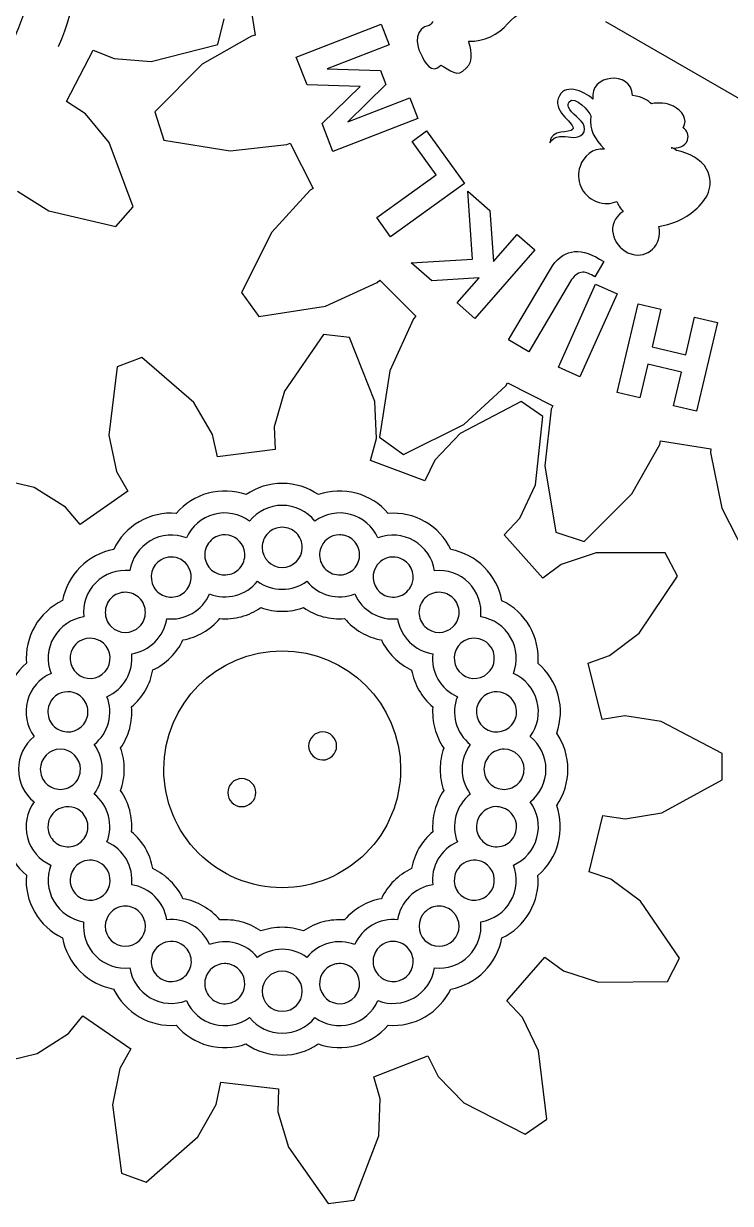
# Model space of a CAD drawing. Extents: x 39 to 360, y -214 to 103.
# Drawn here: x 212.3 to 288, y -191.8 to -65.5 of the extents above; entities that cross this region are included whole.
import ezdxf

# ---------------------------------------------------------------- set-up
doc = ezdxf.new("R2010")
doc.units = 0
doc.layers.add('Cogs_-_Cut', color=7, linetype='CONTINUOUS')
doc.layers.add('Cogs_-_Etch', color=7, linetype='CONTINUOUS')

msp = doc.modelspace()

# ---------------------------------------------------------------- linework, layer by layer
at = {"layer": 'Cogs_-_Cut', "color": 7}
for p, q in [((236.293313, -61.40087), (237.144388, -66.774669)), ((233.139824, -67.758036), (233.807344, -65.017393)), ((291.994731, -75.332838), (274.674432, -65.333242)), ((236.76019, -66.854594), (231.458603, -69.866436)), ((237.144388, -66.774669), (236.76019, -66.854594)), ((226.00434, -69.588072), (233.139824, -67.758036)), ((216.929132, -73.861091), (219.801516, -68.351143)), ((219.801516, -68.351143), (222.053229, -69.276084)), ((222.053229, -69.276084), (226.00434, -69.588072)), ((231.458603, -69.866436), (226.390731, -74.978406)), ((218.976346, -75.177393), (216.929132, -73.861091)), ((221.494299, -78.238293), (218.976346, -75.177393)), ((226.390731, -74.978406), (227.372443, -78.000168)), ((224.077843, -85.136752), (221.494299, -78.238293)), ((227.372443, -78.000168), (234.477058, -79.157719)), ((234.477058, -79.157719), (240.536566, -78.478072)), ((240.536566, -78.478072), (240.894856, -78.317115)), ((240.894856, -78.317115), (243.3643, -83.163951)), ((243.3643, -83.163951), (243.02365, -83.359083)), ((211.690935, -83.445623), (215.044528, -85.557879)), ((243.02365, -83.359083), (238.912135, -87.861961)), ((215.044528, -85.557879), (222.213633, -87.253419)), ((222.213633, -87.253419), (224.077843, -85.136752)), ((238.912135, -87.861961), (235.672644, -94.289682)), ((244.654697, -95.765284), (250.207639, -93.246781)), ((250.207639, -93.246781), (250.49813, -92.98275)), ((250.49813, -92.98275), (254.345062, -96.829129)), ((235.672644, -94.289682), (237.540159, -96.859998)), ((237.540159, -96.859998), (244.654697, -95.765284)), ((254.081029, -97.12017), (251.562526, -102.673116)), ((254.345062, -96.829129), (254.081029, -97.12017)), ((244.455157, -98.793661), (240.262063, -104.850415)), ((247.256348, -99.118868), (244.455072, -98.793649)), ((244.455072, -98.793649), (244.455157, -98.793661)), ((249.952341, -105.974331), (247.256348, -99.118868)), ((222.378984, -102.275137), (221.481055, -109.586457)), ((225.011036, -101.260901), (222.378984, -102.275137)), ((230.583825, -106.078522), (225.011036, -101.260901)), ((251.562526, -102.673116), (250.467814, -109.78765)), ((259.465851, -108.415675), (263.96873, -104.30416)), ((263.96873, -104.30416), (264.163858, -103.962959)), ((264.163858, -103.962959), (269.010694, -106.432953)), ((240.262063, -104.850415), (239.182783, -108.664273)), ((250.129283, -109.933711), (249.952341, -105.974331)), ((265.619535, -105.970473), (259.092593, -109.384702)), ((267.949519, -107.560177), (265.619535, -105.970473)), ((232.580877, -109.50157), (230.583825, -106.078522)), ((268.84974, -106.791243), (268.17009, -112.850755)), ((269.010694, -106.432953), (268.84974, -106.791243)), ((253.03813, -111.655168), (259.465851, -108.415675)), ((267.150257, -114.883073), (267.949519, -107.560177)), ((221.481055, -109.586457), (222.298508, -113.464808)), ((233.105082, -111.878962), (232.580877, -109.50157)), ((239.182783, -108.664273), (239.269324, -111.096786)), ((250.467814, -109.78765), (253.03813, -111.655168)), ((259.092593, -109.384702), (256.36463, -112.260391)), ((239.269324, -111.096786), (233.105082, -111.878962)), ((249.488768, -112.281888), (250.129283, -109.933711)), ((277.461376, -115.869209), (280.473215, -110.567619)), ((280.473215, -110.567619), (280.553143, -110.183421)), ((280.553143, -110.183421), (285.926389, -111.034499)), ((285.926389, -111.034499), (285.883943, -111.424759)), ((255.310155, -114.454228), (249.488768, -112.281888)), ((256.36463, -112.260391), (255.310155, -114.454228)), ((285.883943, -111.424759), (287.110396, -117.397727)), ((213.482369, -115.171369), (206.308853, -113.495124)), ((222.298508, -113.464808), (223.505118, -115.578717)), ((268.17009, -112.850755), (269.327644, -119.954816)), ((265.467397, -118.471484), (267.150257, -114.883073)), ((216.841476, -117.274808), (213.482369, -115.171369)), ((223.505118, -115.578717), (218.410234, -119.135711)), ((272.348853, -120.937082), (277.461376, -115.869209)), ((218.410234, -119.135711), (216.841476, -117.274808)), ((287.110396, -117.397727), (290.406102, -123.796786)), ((263.808791, -120.253012), (265.467397, -118.471484)), ((269.327644, -119.954816), (272.348853, -120.937082)), ((267.95393, -124.882119), (263.808791, -120.253012)), ((273.658457, -122.150846), (269.907436, -123.429115)), ((281.024897, -122.16078), (273.658457, -122.150846)), ((282.348912, -124.651171), (281.024897, -122.16078)), ((269.907436, -123.429115), (267.95393, -124.882119)), ((278.238506, -130.764147), (282.348912, -124.651171)), ((275.080592, -133.159178), (278.238506, -130.764147)), ((240.033308, -132.653712), (240.033308, -132.653712)), ((272.783678, -133.966158), (275.080592, -133.159178)), ((274.30338, -139.99094), (272.783678, -133.966158)), ((276.707781, -139.612254), (274.30338, -139.99094)), ((280.623614, -140.223553), (276.707781, -139.612254)), ((244.363105, -141.333149), (244.363105, -141.333149)), ((287.141722, -143.65597), (280.623614, -140.223553)), ((287.157245, -146.476539), (287.141722, -143.65597)), ((235.70296, -146.33267), (235.70296, -146.33267)), ((280.676615, -149.978409), (287.157245, -146.476539)), ((276.767397, -150.631601), (280.676615, -149.978409)), ((272.904481, -156.320142), (274.358585, -150.278823)), ((274.358585, -150.278823), (276.767397, -150.631601)), ((275.20911, -157.102316), (272.904481, -156.320142)), ((278.39293, -159.463169), (275.20911, -157.102316)), ((282.568932, -165.5315), (278.39293, -159.463169)), ((264.076767, -170.128085), (268.171744, -165.455433)), ((268.171744, -165.455433), (270.140687, -166.886937)), ((281.271926, -168.036223), (282.568932, -165.5315)), ((270.140687, -166.886937), (273.905486, -168.125518)), ((273.905486, -168.125518), (281.271926, -168.036223)), ((265.754666, -171.891976), (264.076767, -170.128085)), ((217.144092, -173.610653), (218.693007, -171.732662)), ((218.693007, -171.732662), (223.825373, -175.235096)), ((267.475561, -175.4622), (265.754666, -171.891976)), ((213.807588, -175.749926), (217.144092, -173.610653)), ((223.825373, -175.235096), (222.641363, -177.361669)), ((268.353647, -182.775707), (267.475561, -175.4622)), ((206.652814, -177.503344), (213.807588, -175.749926)), ((249.843284, -178.252447), (255.640967, -176.017811)), ((255.640967, -176.017811), (256.718593, -178.200631)), ((222.641363, -177.361669), (221.865802, -181.248857)), ((232.965625, -181.214115), (233.464475, -178.831764)), ((233.464475, -178.831764), (239.636433, -179.547254)), ((250.509154, -180.594016), (249.843284, -178.252447)), ((256.718593, -178.200631), (259.476875, -181.047096)), ((239.636433, -179.547254), (239.576901, -181.980856)), ((221.865802, -181.248857), (222.842557, -188.550256)), ((231.006055, -184.65923), (232.965625, -181.214115)), ((250.374105, -184.555034), (250.509154, -180.594016)), ((259.476875, -181.047096), (266.040746, -184.39078)), ((239.576901, -181.980856), (240.69642, -185.782587)), ((266.040746, -184.39078), (268.353647, -182.775707)), ((225.485082, -189.536369), (231.006055, -184.65923)), ((247.752526, -191.439167), (250.374105, -184.555034)), ((240.69642, -185.782587), (244.954558, -191.794146)), ((222.842557, -188.550256), (225.485082, -189.536369)), ((244.954558, -191.794146), (247.752526, -191.439167))]:
    msp.add_line(p, q, dxfattribs=at)
for points in [[(227.353701, -145.332768), (227.353942, -138.330204), (233.030743, -132.653649), (240.033308, -132.653712)], [(240.033308, -132.653712), (247.035871, -132.65365), (252.712671, -138.330205), (252.712911, -145.332768)], [(244.363105, -141.333149), (243.534789, -141.333227), (242.863325, -142.004689), (242.863246, -142.833005)], [(245.423976, -141.772294), (245.142588, -141.491009), (244.760975, -141.333041), (244.363105, -141.333149)], [(245.863511, -142.833005), (245.863473, -142.435135), (245.705365, -142.053579), (245.423976, -141.772294)], [(242.863246, -142.833005), (242.863324, -143.661322), (243.534788, -144.332786), (244.363105, -144.332864)], [(244.363105, -144.332864), (244.760975, -144.332971), (245.142589, -144.175003), (245.423977, -143.893717)], [(245.423977, -143.893717), (245.705366, -143.612432), (245.863473, -143.230875), (245.863511, -142.833005)], [(231.067439, -154.298636), (228.689545, -151.920742), (227.353671, -148.695618), (227.353701, -145.332768)], [(235.70296, -146.33267), (235.30509, -146.332709), (234.923534, -146.490817), (234.642249, -146.772206)], [(236.76403, -146.77201), (236.482625, -146.490605), (236.100927, -146.332562), (235.70296, -146.33267)], [(252.712911, -145.332768), (252.712941, -148.695618), (251.377068, -151.920742), (248.999174, -154.298635)], [(234.642249, -146.772206), (234.360964, -147.053595), (234.202996, -147.435209), (234.203105, -147.833079)], [(237.203369, -147.833079), (237.203478, -147.435113), (237.045435, -147.053415), (236.76403, -146.77201)], [(234.203105, -147.833079), (234.203184, -148.661394), (234.874646, -149.332856), (235.70296, -149.332935)], [(235.70296, -149.332935), (236.100831, -149.333044), (236.482445, -149.175076), (236.763834, -148.893791)], [(236.763834, -148.893791), (237.045223, -148.612506), (237.203331, -148.23095), (237.203369, -147.833079)], [(240.033308, -158.012372), (236.670458, -158.012403), (233.445333, -156.676529), (231.067439, -154.298636)], [(248.999174, -154.298635), (246.621281, -156.676528), (243.396157, -158.012402), (240.033308, -158.012372)]]:
    msp.add_open_spline(points, degree=3, dxfattribs=at)
at = {"layer": 'Cogs_-_Etch', "color": 7}
for p, q in [((241.543462, -69.103652), (250.621721, -65.574446)), ((250.621721, -65.574446), (251.482154, -67.787765)), ((255.768258, -65.739379), (255.768148, -65.739407)), ((251.482154, -67.787765), (244.842199, -70.369074)), ((242.699373, -72.077043), (241.543462, -69.103652)), ((244.842199, -70.369074), (250.5502, -70.557897)), ((250.5502, -70.557897), (251.126975, -72.041548)), ((248.366167, -72.267885), (242.699373, -72.077043)), ((244.311514, -76.223974), (248.366167, -72.267885)), ((251.126975, -72.041548), (247.045288, -76.036144)), ((277.553653, -73.234253), (277.553653, -73.234253)), ((247.045288, -76.036144), (253.685249, -73.454841)), ((253.685249, -73.454841), (254.54805, -75.674236)), ((269.585711, -73.538839), (269.585711, -73.538839)), ((270.683667, -74.47298), (270.683667, -74.47298)), ((270.757532, -73.905687), (270.757532, -73.905687)), ((273.308602, -73.620006), (273.308602, -73.620006)), ((279.56814, -74.097503), (279.56814, -74.097503)), ((281.916216, -74.361834), (281.916216, -74.361834)), ((254.54805, -75.674236), (245.469788, -79.203442)), ((273.07638, -75.402646), (273.07638, -75.402646)), ((245.469788, -79.203442), (244.311514, -76.223974)), ((253.949821, -78.128963), (255.489933, -77.018938)), ((255.489933, -77.018938), (259.537132, -82.634251)), ((271.15224, -76.825213), (271.15224, -76.825213)), ((272.365858, -76.510109), (272.365858, -76.510109)), ((282.974939, -76.667677), (282.974939, -76.667677)), ((256.528437, -81.706677), (253.949821, -78.128963)), ((268.680768, -78.269747), (268.680768, -78.269747)), ((270.948801, -77.692972), (270.948801, -77.692972)), ((283.429196, -77.990209), (283.429196, -77.990209)), ((245.469788, -79.203442), (245.469788, -79.203442)), ((274.530801, -78.979682), (274.530801, -78.979682)), ((281.698857, -78.806345), (281.698857, -78.806345)), ((282.244587, -79.105022), (282.244587, -79.105022)), ((271.924678, -80.804178), (271.924678, -80.804178)), ((250.166883, -86.291727), (256.528437, -81.706677)), ((285.475787, -81.093399), (285.475787, -81.093399)), ((259.537132, -82.634251), (251.635474, -88.329326)), ((260.420699, -90.737354), (259.900081, -83.471873)), ((259.900081, -83.471873), (262.267663, -85.541281)), ((273.663502, -84.561757), (273.663502, -84.561757)), ((275.871095, -84.569399), (275.871095, -84.569399)), ((262.267663, -85.541281), (262.660886, -90.979802)), ((276.531829, -85.635772), (276.531829, -85.635772)), ((284.255069, -85.468838), (284.255069, -85.468838)), ((251.635474, -88.329326), (250.166883, -86.291727)), ((251.635474, -88.329326), (251.635474, -88.329326)), ((262.660886, -90.979802), (265.185387, -88.091546)), ((265.185387, -88.091546), (267.076513, -89.744493)), ((280.354348, -87.230246), (280.354348, -87.230246)), ((253.853561, -91.123199), (260.420699, -90.737354)), ((267.076513, -89.744493), (260.666504, -97.078108)), ((274.02442, -90.727208), (274.46198, -90.986971)), ((277.049566, -90.044769), (277.049566, -90.044769)), ((256.049224, -93.042339), (253.853561, -91.123199)), ((264.264823, -99.371121), (268.754115, -91.809132)), ((274.46198, -90.986971), (273.492852, -92.619423)), ((261.115271, -92.748119), (256.049224, -93.042339)), ((258.775383, -95.425161), (261.115271, -92.748119)), ((270.913877, -93.09131), (266.424588, -100.653299)), ((269.61903, -102.306405), (273.59428, -93.414415)), ((273.492852, -92.619423), (273.156268, -92.419601)), ((273.59428, -93.414415), (275.887248, -94.439514)), ((275.887248, -94.439514), (271.912007, -103.331503)), ((260.666504, -97.078108), (258.775383, -95.425161)), ((275.892805, -104.989669), (278.141069, -95.512565)), ((278.141069, -95.512565), (280.584955, -96.092323)), ((260.666504, -97.078108), (260.666504, -97.078108)), ((280.584955, -96.092323), (279.631741, -100.110414)), ((283.237206, -100.965742), (284.19044, -96.947654)), ((284.19044, -96.947654), (286.634315, -97.527411)), ((286.634315, -97.527411), (284.386048, -107.004516)), ((266.424588, -100.653299), (264.264823, -99.371121)), ((266.424588, -100.653299), (266.424588, -100.653299)), ((279.631741, -100.110414), (283.237206, -100.965742)), ((279.193509, -101.957589), (278.336691, -105.569427)), ((282.799028, -102.812923), (279.193509, -101.957589)), ((271.912007, -103.331503), (269.61903, -102.306405)), ((271.912007, -103.331503), (271.912007, -103.331503)), ((281.942167, -106.424755), (282.799028, -102.812923)), ((278.336691, -105.569427), (275.892805, -104.989669)), ((284.386048, -107.004516), (281.942167, -106.424755)), ((284.386048, -107.004516), (284.386048, -107.004516)), ((240.033308, -114.735358), (240.033308, -114.735358)), ((240.033308, -117.089094), (240.033308, -117.089094)), ((240.033308, -119.432117), (240.033308, -119.432117)), ((233.967748, -120.243187), (233.967748, -120.243187)), ((246.161357, -120.241494), (246.161357, -120.241494)), ((228.10632, -122.614777), (228.10632, -122.614777)), ((251.808539, -122.61647), (251.808539, -122.61647)), ((237.3826, -125.19952), (237.3826, -125.19952)), ((223.269107, -126.389592), (223.269107, -126.389592)), ((256.86059, -126.389592), (256.86059, -126.389592)), ((237.755746, -128.026382), (237.755746, -128.026382)), ((219.361487, -131.310625), (219.361487, -131.310625)), ((260.552774, -131.308932), (260.552774, -131.308932)), ((217.070833, -137.036959), (217.070833, -137.036959)), ((263.058862, -137.038652), (263.058862, -137.038652)), ((216.280503, -143.185094), (216.280503, -143.185094)), ((263.786109, -143.185094), (263.786109, -143.185094)), ((217.172009, -149.334473), (217.172009, -149.334473)), ((262.957096, -149.332611), (262.957096, -149.33278)), ((219.412075, -155.061999), (219.412075, -155.061999)), ((260.502188, -155.063692), (260.502188, -155.063692)), ((223.269107, -159.980649), (223.269107, -159.980649)), ((256.86059, -159.980649), (256.86059, -159.980649)), ((228.055732, -163.757847), (228.055732, -163.757847)), ((251.859124, -163.756153), (251.859124, -163.756153)), ((233.866577, -166.128245), (233.866577, -166.128245)), ((246.26312, -166.129938), (246.26312, -166.129938)), ((240.033308, -166.937529), (240.033308, -166.937529))]:
    msp.add_line(p, q, dxfattribs=at)
for points in [[(214.187318, -40.497082), (219.158476, -48.769518), (219.827012, -59.154886), (216.055792, -68.026946)], [(210.169537, -42.779526), (217.543789, -54.928177), (213.272618, -71.125325), (201.195799, -78.435214)], [(264.193903, -65.531091), (265.078639, -64.49133), (266.260408, -63.92208), (267.563693, -63.636812)], [(256.180703, -65.292918), (256.072883, -65.465545), (255.930812, -65.617293), (255.768258, -65.739379)], [(260.020082, -67.404338), (261.618177, -67.487526), (263.16261, -66.72977), (264.193903, -65.531091)], [(255.768148, -65.739407), (254.272946, -65.942836), (254.273366, -67.7198), (254.865635, -68.766856)], [(259.714015, -70.283425), (260.729357, -69.616805), (260.090514, -67.880314), (260.020082, -67.404338)], [(254.865635, -68.766856), (255.286369, -69.698714), (256.038782, -71.046345), (257.024488, -69.962417)], [(257.024488, -69.962417), (257.902007, -70.412821), (258.869615, -71.46494), (259.714015, -70.283425)], [(277.553653, -73.234253), (277.47406, -70.44387), (272.837826, -70.960839), (273.308602, -73.620006)], [(273.308602, -73.620006), (272.251396, -72.662906), (270.143747, -71.842636), (269.585711, -73.538839)], [(270.757532, -73.905687), (271.344732, -73.154301), (273.014166, -74.967141), (273.07638, -75.402646)], [(279.56814, -74.097503), (279.305726, -73.831093), (278.609854, -73.32622), (277.553653, -73.234253)], [(269.585711, -73.538839), (269.0849, -75.061951), (271.487361, -76.261845), (271.15224, -76.825213)], [(270.683667, -74.47298), (270.634351, -74.329473), (270.650142, -74.04348), (270.757532, -73.905687)], [(272.365858, -76.510109), (272.149935, -75.744604), (270.924514, -75.173049), (270.683667, -74.47298)], [(281.916216, -74.361834), (281.206024, -74.000608), (280.342344, -73.958375), (279.56814, -74.097503)], [(282.974939, -76.667677), (283.507178, -75.794365), (282.861276, -74.842813), (281.916216, -74.361834)], [(273.07638, -75.402646), (272.918293, -77.049891), (273.472355, -77.757465), (274.530801, -78.979682)], [(271.15224, -76.825213), (270.858766, -77.317674), (268.816248, -76.730781), (268.680768, -78.269747)], [(270.948801, -77.692972), (271.66316, -77.772323), (272.63515, -77.465769), (272.365858, -76.510109)], [(283.429196, -77.990209), (283.597166, -77.476299), (283.411213, -76.997365), (282.974939, -76.667677)], [(268.680768, -78.269747), (269.261863, -77.374071), (270.172562, -77.607084), (270.948801, -77.692972)], [(281.698857, -78.806345), (282.335721, -78.942193), (283.19909, -78.693962), (283.429196, -77.990209)], [(274.530801, -78.979682), (273.320033, -78.781824), (272.296147, -79.724949), (271.924678, -80.804178)], [(282.244587, -79.105022), (282.140323, -78.928959), (281.754531, -78.82518), (281.698857, -78.806345)], [(285.475787, -81.093399), (284.946726, -80.08541), (283.6198, -79.372086), (282.244587, -79.105022)], [(271.924678, -80.804178), (271.437564, -82.221605), (272.031889, -83.891842), (273.663502, -84.561757)], [(284.255069, -85.468838), (285.434329, -84.407594), (286.444802, -82.937947), (285.475787, -81.093399)], [(273.663502, -84.561757), (274.541122, -84.915996), (275.170026, -84.805688), (275.871095, -84.569399)], [(275.871095, -84.569399), (275.997407, -84.957712), (276.247973, -85.302561), (276.531829, -85.635772)], [(276.531829, -85.635772), (274.579382, -86.922422), (275.44079, -89.265081), (277.049566, -90.044769)], [(280.354348, -87.230246), (281.613578, -87.056359), (283.125242, -86.48615), (284.255069, -85.468838)], [(277.504853, -90.216543), (279.059188, -90.642997), (280.829002, -89.318811), (280.354348, -87.230246)], [(268.754115, -91.809132), (269.373557, -90.765711), (270.120703, -90.154688), (270.995552, -89.976062)], [(270.995552, -89.976062), (271.866659, -89.795216), (272.876282, -90.045598), (274.02442, -90.727208)], [(277.049566, -90.044769), (277.1956, -90.115544), (277.347984, -90.173473), (277.504853, -90.216543)], [(273.156268, -92.419601), (272.707484, -92.153172), (272.294648, -92.077527), (271.917761, -92.192666)], [(271.917761, -92.192666), (271.537134, -92.305582), (271.202506, -92.605129), (270.913877, -93.09131)], [(240.033308, -114.735358), (238.653866, -114.737862), (237.307369, -115.1571), (236.17032, -115.938116)], [(243.909983, -115.939903), (242.769291, -115.155615), (241.417606, -114.735625), (240.033308, -114.735358)], [(232.113921, -115.778023), (230.782303, -116.137529), (229.59036, -116.890948), (228.694307, -117.939537)], [(236.17032, -115.938116), (234.865485, -115.475789), (233.451134, -115.419969), (232.113921, -115.778023)], [(247.952692, -115.778023), (246.619597, -115.423379), (245.210453, -115.479804), (243.909983, -115.939903)], [(251.385996, -117.944891), (250.487034, -116.892009), (249.289928, -116.136478), (247.952692, -115.778023)], [(240.033308, -117.089094), (238.674216, -117.090536), (237.388889, -117.70738), (236.537517, -118.766764)], [(243.532666, -118.76736), (242.680627, -117.706778), (241.39375, -117.089602), (240.033308, -117.089094)], [(228.694307, -117.939537), (227.314166, -117.830554), (225.933418, -118.142643), (224.734315, -118.834611)], [(232.723332, -118.052017), (231.411008, -118.405173), (230.329193, -119.333599), (229.781013, -120.577147)], [(236.537517, -118.766764), (235.439984, -117.963156), (234.037361, -117.700316), (232.723332, -118.052017)], [(247.343281, -118.052017), (246.030268, -117.701629), (244.629213, -117.96464), (243.532666, -118.76736)], [(250.289173, -120.578338), (249.740525, -119.333515), (248.657194, -118.404478), (247.343281, -118.052017)], [(255.332298, -118.834611), (254.136548, -118.147216), (252.761026, -117.837095), (251.385996, -117.944891)], [(224.734315, -118.834611), (223.541106, -119.526622), (222.584811, -120.562989), (221.99077, -121.807875)], [(240.033308, -119.432117), (239.46358, -119.432159), (238.917207, -119.658541), (238.514404, -120.061456)], [(241.552213, -120.061455), (241.14941, -119.65854), (240.603036, -119.432158), (240.033308, -119.432117)], [(258.087154, -121.816207), (257.49149, -120.566638), (256.530952, -119.527043), (255.332298, -118.834611)], [(225.911483, -120.873522), (224.735366, -121.554346), (223.930793, -122.731119), (223.723192, -124.074128)], [(229.781013, -120.577147), (228.512857, -120.084755), (227.08986, -120.193745), (225.911483, -120.873522)], [(233.329771, -120.314604), (232.779441, -120.46206), (232.31024, -120.822117), (232.025407, -121.31555)], [(233.967748, -120.243187), (233.752712, -120.234901), (233.537652, -120.258975), (233.329771, -120.314604)], [(235.960243, -121.833374), (235.716415, -120.923885), (234.908665, -120.279229), (233.967748, -120.243187)], [(238.514404, -120.061456), (238.111601, -120.46437), (237.88537, -121.010806), (237.885486, -121.580534)], [(242.181132, -121.580534), (242.181248, -121.010806), (241.955017, -120.464369), (241.552213, -120.061455)], [(246.161357, -120.241494), (245.196561, -120.250393), (244.356082, -120.901503), (244.106375, -121.833467)], [(246.736845, -120.314697), (246.549208, -120.264384), (246.355614, -120.239759), (246.161357, -120.241494)], [(248.041206, -121.315644), (247.756374, -120.822211), (247.287174, -120.462154), (246.736845, -120.314697)], [(254.155132, -120.873522), (252.977518, -120.195262), (251.556112, -120.086731), (250.289173, -120.578338)], [(256.346398, -124.07651), (256.138801, -122.732066), (255.332977, -121.554189), (254.155132, -120.873522)], [(221.99077, -121.807875), (220.629446, -122.059825), (219.376522, -122.718658), (218.397379, -123.697412)], [(232.025407, -121.31555), (231.740575, -121.808983), (231.663448, -122.395364), (231.810997, -122.945668)], [(235.745835, -123.463493), (236.030667, -122.97006), (236.107793, -122.383679), (235.960243, -121.833374)], [(237.885486, -121.580534), (237.885571, -122.766709), (238.847133, -123.728272), (240.033308, -123.728358)], [(240.033308, -123.728358), (241.219483, -123.728274), (242.181047, -122.76671), (242.181132, -121.580534)], [(244.106375, -121.833467), (243.958825, -122.383771), (244.03595, -122.970152), (244.320782, -123.463586)], [(248.255615, -122.945762), (248.403165, -122.395457), (248.326038, -121.809077), (248.041206, -121.315644)], [(261.669236, -123.697412), (260.692055, -122.723709), (259.443467, -122.067987), (258.087154, -121.816207)], [(218.397379, -123.697412), (217.423675, -124.674593), (216.767953, -125.923182), (216.516173, -127.279495)], [(227.082697, -122.902226), (226.055475, -123.495384), (225.703513, -124.80891), (226.29653, -125.836214)], [(228.10632, -122.614777), (227.746415, -122.623299), (227.394425, -122.722143), (227.082697, -122.902226)], [(230.017278, -123.688393), (229.624555, -123.007989), (228.89171, -122.596261), (228.10632, -122.614777)], [(229.231114, -126.622381), (230.258335, -126.029222), (230.610295, -124.715696), (230.017278, -123.688393)], [(231.810997, -122.945668), (232.11807, -124.091386), (233.295703, -124.771323), (234.441472, -124.464442)], [(234.441472, -124.464442), (234.991802, -124.316985), (235.461003, -123.956927), (235.745835, -123.463493)], [(244.320782, -123.463586), (244.605614, -123.957019), (245.074814, -124.317077), (245.625143, -124.464535)], [(245.625143, -124.464535), (246.770911, -124.771415), (247.948542, -124.091478), (248.255615, -122.945762)], [(250.049335, -123.6883), (249.456318, -124.715603), (249.808279, -126.029129), (250.835501, -126.622287)], [(251.808539, -122.61647), (251.077891, -122.650907), (250.414988, -123.054794), (250.049335, -123.6883)], [(252.983323, -122.902133), (252.627156, -122.696396), (252.219407, -122.597247), (251.808539, -122.61647)], [(253.770085, -125.836121), (254.363002, -124.808661), (254.010761, -123.495087), (252.983323, -122.902133)], [(263.558178, -127.290209), (263.306281, -125.929167), (262.647667, -124.676473), (261.669236, -123.697412)], [(223.723192, -124.074128), (222.370707, -123.926673), (221.024289, -124.400283), (220.061957, -125.361987)], [(260.004659, -125.361987), (259.042577, -124.40201), (257.697511, -123.929368), (256.346398, -124.07651)], [(220.061957, -125.361987), (219.10215, -126.323933), (218.62952, -127.66874), (218.776477, -129.019655)], [(226.29653, -125.836214), (226.581379, -126.329669), (227.050612, -126.689733), (227.600974, -126.837173)], [(235.047909, -126.727215), (235.9686, -126.47878), (236.786308, -125.943717), (237.3826, -125.19952)], [(237.3826, -125.19952), (238.151174, -125.764235), (239.079575, -126.069603), (240.033308, -126.071384)], [(240.033308, -126.071384), (240.986836, -126.069476), (241.915008, -125.764115), (242.683417, -125.19952)], [(242.683417, -125.19952), (243.279865, -125.943822), (244.097798, -126.478896), (245.018707, -126.727215)], [(252.465641, -126.83708), (253.016003, -126.68964), (253.485236, -126.329576), (253.770085, -125.836121)], [(261.291925, -129.02263), (261.439348, -127.670437), (260.965976, -126.324291), (260.004659, -125.361987)], [(216.516173, -127.279495), (215.266825, -127.875257), (214.227448, -128.835784), (213.535173, -130.034348)], [(221.718796, -127.01805), (221.315839, -127.420892), (221.08945, -127.967332), (221.08945, -128.537117)], [(223.269107, -126.389592), (222.688644, -126.380972), (222.129408, -126.607673), (221.718796, -127.01805)], [(224.756337, -127.01805), (224.361185, -126.623129), (223.827714, -126.397701), (223.269107, -126.389592)], [(225.385682, -128.537117), (225.385682, -127.967332), (225.159294, -127.420892), (224.756337, -127.01805)], [(227.600974, -126.837173), (228.151335, -126.984613), (228.737728, -126.907348), (229.231114, -126.622381)], [(230.40233, -128.651863), (231.227248, -128.173335), (231.878415, -127.444628), (232.261512, -126.571293)], [(232.261512, -126.571293), (233.150182, -126.917861), (234.12612, -126.972473), (235.047909, -126.727215)], [(245.018707, -126.727215), (245.940308, -126.972342), (246.916015, -126.917732), (247.804505, -126.571293)], [(247.804505, -126.571293), (248.187758, -127.444716), (248.839144, -128.173434), (249.664285, -128.651863)], [(250.835501, -126.622287), (251.328887, -126.907255), (251.91528, -126.98452), (252.465641, -126.83708)], [(255.310279, -127.01805), (254.907322, -127.420892), (254.680933, -127.967332), (254.680933, -128.537117)], [(256.86059, -126.389592), (256.280127, -126.380972), (255.720891, -126.607672), (255.310279, -127.01805)], [(258.34782, -127.01805), (257.952668, -126.623129), (257.419197, -126.397701), (256.86059, -126.389592)], [(258.977165, -128.537117), (258.977165, -127.967332), (258.750777, -127.420892), (258.34782, -127.01805)], [(266.531443, -130.034348), (265.839525, -128.840919), (264.803148, -127.884408), (263.558178, -127.290209)], [(221.08945, -128.537117), (221.08945, -129.106903), (221.315839, -129.653342), (221.718796, -130.056184)], [(224.756337, -130.056184), (225.159294, -129.653342), (225.385682, -129.106903), (225.385682, -128.537117)], [(227.670685, -129.221997), (228.618673, -129.326846), (229.575426, -129.127158), (230.40233, -128.651863)], [(235.657319, -129.001206), (236.407046, -128.7977), (237.116658, -128.46805), (237.755746, -128.026382)], [(237.755746, -128.026382), (238.486829, -128.287488), (239.257002, -128.422323), (240.033308, -128.425117)], [(240.033308, -128.425117), (240.810212, -128.422525), (241.581006, -128.287687), (242.312653, -128.026382)], [(242.312653, -128.026382), (242.951197, -128.467868), (243.660192, -128.797511), (244.409296, -129.001206)], [(249.664285, -128.651863), (250.491087, -129.126828), (251.447607, -129.326303), (252.395335, -129.221404)], [(254.680933, -128.537117), (254.680933, -129.106903), (254.907322, -129.653342), (255.310279, -130.056184)], [(258.34782, -130.056184), (258.750777, -129.653342), (258.977165, -129.106903), (258.977165, -128.537117)], [(213.535173, -130.034348), (212.847659, -131.230271), (212.537535, -132.606019), (212.645453, -133.981249)], [(218.776477, -129.019655), (217.432033, -129.227252), (216.254156, -130.033075), (215.573489, -131.210919)], [(221.718796, -130.056184), (222.557615, -130.894916), (223.917517, -130.894916), (224.756337, -130.056184)], [(226.413176, -131.712617), (227.086148, -131.036979), (227.526581, -130.164659), (227.670685, -129.221997)], [(231.579496, -130.690182), (232.251034, -130.299534), (232.851166, -129.797411), (233.354172, -129.205335)], [(233.354172, -129.205335), (234.127908, -129.268389), (234.906734, -129.199362), (235.657319, -129.001206)], [(244.409296, -129.001206), (245.160195, -129.199897), (245.939436, -129.269328), (246.713635, -129.206526)], [(246.713635, -129.206526), (247.216383, -129.798072), (247.8161, -130.299781), (248.487122, -130.690182)], [(252.395335, -129.221404), (252.539484, -130.16435), (252.980138, -131.036903), (253.65344, -131.712617)], [(255.310279, -130.056184), (256.149098, -130.894916), (257.509, -130.894916), (258.34782, -130.056184)], [(264.493127, -131.210919), (263.812176, -130.034655), (262.635154, -129.230061), (261.291925, -129.02263)], [(267.426519, -133.993746), (267.535379, -132.613802), (267.223293, -131.23328), (266.531443, -130.034348)], [(215.573489, -131.210919), (214.89504, -132.388691), (214.786505, -133.810363), (215.278304, -135.077476)], [(219.361487, -131.310625), (218.631055, -131.345262), (217.968421, -131.749122), (217.602881, -132.382454)], [(220.536869, -131.596288), (220.180529, -131.390439), (219.772556, -131.291286), (219.361487, -131.310625)], [(229.407867, -131.483489), (230.171489, -131.344104), (230.905839, -131.075842), (231.579496, -130.690182)], [(248.487122, -130.690182), (249.161211, -131.076654), (249.896184, -131.345527), (250.660532, -131.485275)], [(260.552774, -131.308932), (260.193071, -131.317552), (259.841296, -131.416393), (259.529744, -131.596381)], [(262.463734, -132.382545), (262.071011, -131.702141), (261.338164, -131.290414), (260.552774, -131.308932)], [(264.788904, -135.080451), (265.281478, -133.812384), (265.172708, -132.389389), (264.493127, -131.210919)], [(217.602881, -132.382454), (217.009866, -133.409757), (217.361827, -134.723281), (218.389048, -135.316439)], [(221.323033, -134.530273), (221.916048, -133.50297), (221.564089, -132.189446), (220.536869, -131.596288)], [(223.921966, -132.970718), (224.86491, -132.82657), (225.737462, -132.385917), (226.413176, -131.712617)], [(228.077753, -133.377192), (228.625391, -132.826025), (229.075189, -132.185641), (229.407867, -131.483489)], [(250.660532, -131.485275), (250.992845, -132.186662), (251.442026, -132.826423), (251.988862, -133.377192)], [(253.65344, -131.712617), (254.329235, -132.385699), (255.201779, -132.826139), (256.144652, -132.970123)], [(259.529744, -131.596381), (258.502525, -132.189541), (258.150567, -133.503064), (258.743583, -134.530366)], [(261.677568, -135.316532), (262.70479, -134.723374), (263.056751, -133.409848), (262.463734, -132.382545)], [(223.351829, -135.701766), (223.827, -134.875032), (224.026685, -133.91851), (223.921966, -132.970718)], [(226.185242, -134.705518), (226.88684, -134.373264), (227.526805, -133.924082), (228.077753, -133.377192)], [(251.988862, -133.377192), (252.539896, -133.924562), (253.180072, -134.374154), (253.881969, -134.706709)], [(256.144652, -132.970123), (256.039624, -133.918047), (256.239102, -134.874794), (256.71419, -135.701766)], [(212.645453, -133.981249), (211.592674, -134.880051), (210.837152, -136.076933), (210.478587, -137.413952)], [(215.278304, -135.077476), (214.033618, -135.625997), (213.104604, -136.709082), (212.751983, -138.02277)], [(218.389048, -135.316439), (219.416351, -135.909455), (220.729875, -135.557493), (221.323033, -134.530273)], [(225.390744, -136.878932), (225.777008, -136.204802), (226.04568, -135.46983), (226.185242, -134.705518)], [(253.881969, -134.706709), (254.021475, -135.470573), (254.289941, -136.205131), (254.675871, -136.878932)], [(258.743583, -134.530366), (259.336741, -135.557587), (260.650265, -135.909548), (261.677568, -135.316532)], [(267.314632, -138.02277), (266.961346, -136.710324), (266.032681, -135.628487), (264.788904, -135.080451)], [(269.588028, -137.413952), (269.228632, -136.08212), (268.475207, -134.889957), (267.426519, -133.993746)], [(221.271259, -137.561545), (222.144682, -137.178292), (222.8734, -136.526906), (223.351829, -135.701766)], [(256.71419, -135.701766), (257.192717, -136.526686), (257.921424, -137.177855), (258.794761, -137.560953)], [(217.070833, -137.036959), (216.105816, -137.045593), (215.265025, -137.696758), (215.015259, -138.628932)], [(217.645728, -137.110159), (217.458283, -137.059901), (217.264891, -137.035277), (217.070833, -137.036959)], [(218.950092, -138.111106), (218.66526, -137.617673), (218.196058, -137.257615), (217.645728, -137.110159)], [(221.427777, -140.347942), (221.672845, -139.426091), (221.618025, -138.450152), (221.271259, -137.561545)], [(223.906492, -138.651821), (224.498198, -138.149301), (225.000108, -137.549786), (225.390744, -136.878932)], [(254.675871, -136.878932), (255.066464, -137.550683), (255.568589, -138.15102), (256.160719, -138.654205)], [(258.794761, -137.560953), (258.448193, -138.449623), (258.393581, -139.425559), (258.638839, -140.347347)], [(262.420887, -137.110066), (261.870447, -137.257394), (261.401103, -137.617399), (261.11615, -138.110848)], [(263.058862, -137.038652), (262.843827, -137.030365), (262.628768, -137.054438), (262.420887, -137.110066)], [(265.051357, -138.628839), (264.807529, -137.71935), (263.999779, -137.074694), (263.058862, -137.038652)], [(269.427937, -141.470354), (269.890264, -140.165518), (269.946083, -138.751165), (269.588028, -137.413952)], [(212.751983, -138.02277), (212.401764, -139.335871), (212.664995, -140.736935), (213.467919, -141.833385)], [(215.015259, -138.628932), (214.867709, -139.179236), (214.944835, -139.765616), (215.229667, -140.259049)], [(219.164501, -139.741227), (219.312051, -139.190922), (219.234925, -138.60454), (218.950092, -138.111106)], [(223.701765, -140.95676), (223.900325, -140.205634), (223.969557, -139.426185), (223.906492, -138.651821)], [(256.160719, -138.654205), (256.097733, -139.427746), (256.166761, -140.206365), (256.36485, -140.95676)], [(261.11615, -138.110848), (260.831198, -138.604297), (260.753991, -139.19075), (260.901521, -139.741136)], [(264.836948, -140.258957), (265.12178, -139.765524), (265.198906, -139.179143), (265.051357, -138.628839)], [(266.599289, -141.837551), (267.403286, -140.739967), (267.666355, -139.337073), (267.314632, -138.02277)], [(216.534026, -141.259997), (217.679795, -141.566879), (218.857427, -140.886943), (219.164501, -139.741227)], [(260.901521, -139.741136), (261.048979, -140.291465), (261.409036, -140.760664), (261.902469, -141.045496)], [(215.229667, -140.259049), (215.514498, -140.752482), (215.983698, -141.11254), (216.534026, -141.259997)], [(219.899487, -142.682634), (220.643904, -142.08643), (221.179182, -141.268712), (221.427777, -140.347942)], [(222.726944, -143.053401), (223.168428, -142.414857), (223.498071, -141.705863), (223.701765, -140.95676)], [(256.36485, -140.95676), (256.568291, -141.706693), (256.897942, -142.41651), (257.339668, -143.05578)], [(258.638839, -140.347347), (258.887432, -141.268118), (259.422711, -142.085836), (260.167128, -142.682041)], [(261.902469, -141.045496), (262.395902, -141.330327), (262.982282, -141.407453), (263.532586, -141.259904)], [(263.532586, -141.259904), (264.082915, -141.112447), (264.552116, -140.75239), (264.836948, -140.258957)], [(213.467919, -141.833385), (212.407338, -142.685425), (211.790162, -143.972303), (211.789656, -145.332746)], [(220.77135, -145.332746), (220.769442, -144.379217), (220.464082, -143.451044), (219.899487, -142.682634)], [(260.167128, -142.682041), (259.602414, -143.450615), (259.297047, -144.379014), (259.295265, -145.332746)], [(268.276956, -145.332746), (268.275335, -143.973864), (267.65851, -142.688793), (266.599289, -141.837551)], [(270.630692, -145.332746), (270.628069, -143.953508), (270.208838, -142.607235), (269.427937, -141.470354)], [(216.280503, -143.185094), (215.094329, -143.18518), (214.132767, -144.146744), (214.132682, -145.332918)], [(218.428324, -145.332918), (218.42824, -144.146744), (217.466678, -143.18518), (216.280503, -143.185094)], [(223.125084, -145.332746), (223.122683, -144.555875), (222.988046, -143.785083), (222.726944, -143.053401)], [(257.339668, -143.05578), (257.078629, -143.786674), (256.943795, -144.55664), (256.940933, -145.332746)], [(262.26703, -143.814012), (261.864115, -144.216816), (261.637733, -144.763189), (261.637693, -145.332918)], [(263.786109, -143.185094), (263.216381, -143.184977), (262.669944, -143.411209), (262.26703, -143.814012)], [(265.933933, -145.332918), (265.933849, -144.146743), (264.972285, -143.185178), (263.786109, -143.185094)], [(211.789656, -145.332746), (211.791099, -146.691836), (212.407942, -147.977162), (213.467326, -148.828534)], [(214.132682, -145.332918), (214.132565, -145.902646), (214.358797, -146.449082), (214.761599, -146.851996)], [(217.799407, -146.851996), (218.20221, -146.449082), (218.428441, -145.902646), (218.428324, -145.332918)], [(219.899487, -147.984049), (220.464322, -147.21531), (220.769695, -146.286682), (220.77135, -145.332746)], [(222.726944, -147.610307), (222.987847, -146.879189), (223.122481, -146.109017), (223.125084, -145.332746)], [(256.940933, -145.332746), (256.943525, -146.109651), (257.078363, -146.880444), (257.339668, -147.612091)], [(259.295265, -145.332746), (259.297047, -146.286477), (259.602414, -147.214877), (260.167128, -147.98345)], [(261.637693, -145.332918), (261.637576, -145.902749), (261.863889, -146.449275), (262.26682, -146.852207)], [(265.305015, -146.851997), (265.707818, -146.449083), (265.93405, -145.902647), (265.933933, -145.332918)], [(266.598098, -148.832107), (267.658902, -147.980185), (268.276306, -146.693289), (268.276956, -145.332746)], [(269.426154, -149.210016), (270.210554, -148.069157), (270.630547, -146.717247), (270.630692, -145.332746)], [(214.761599, -146.851996), (215.164402, -147.254911), (215.710775, -147.481293), (216.280503, -147.481335)], [(216.280503, -147.481335), (216.850231, -147.481293), (217.396604, -147.254911), (217.799407, -146.851996)], [(223.701765, -149.709327), (223.498323, -148.959394), (223.168672, -148.249577), (222.726944, -147.610307)], [(257.339668, -147.612091), (256.898124, -148.250817), (256.56848, -148.960016), (256.36485, -149.709327)], [(262.26682, -146.852207), (262.669752, -147.255138), (263.216278, -147.481451), (263.786109, -147.481335)], [(263.786109, -147.481335), (264.355838, -147.481294), (264.902211, -147.254912), (265.305015, -146.851997)], [(213.467326, -148.828534), (212.663512, -149.925969), (212.400451, -151.328601), (212.751983, -152.642719)], [(221.427777, -150.318142), (221.179067, -149.39759), (220.643799, -148.580096), (219.899487, -147.984049)], [(260.167128, -147.98345), (259.422711, -148.579654), (258.887433, -149.397372), (258.638839, -150.318142)], [(267.314632, -152.642719), (267.664681, -151.329529), (267.401228, -149.928458), (266.598098, -148.832107)], [(216.534026, -149.405887), (215.388311, -149.712962), (214.708377, -150.890594), (215.015259, -152.036362)], [(217.172009, -149.334473), (216.956972, -149.326185), (216.741909, -149.350258), (216.534026, -149.405887)], [(219.164501, -150.92466), (218.920673, -150.015172), (218.112925, -149.370516), (217.172009, -149.334473)], [(223.905894, -152.012477), (223.968949, -151.23874), (223.899921, -150.459913), (223.701765, -149.709327)], [(256.36485, -149.709327), (256.166358, -150.460261), (256.097127, -151.239502), (256.160123, -152.013668)], [(262.957096, -149.33278), (261.992349, -149.341658), (261.151886, -149.992686), (260.902114, -150.924581)], [(263.532586, -149.405811), (263.344949, -149.355499), (263.151353, -149.330875), (262.957096, -149.332611)], [(265.051357, -152.036286), (265.358238, -150.890517), (264.678303, -149.712885), (263.532586, -149.405811)], [(269.588028, -153.252133), (269.942551, -151.919225), (269.886128, -150.510306), (269.426154, -149.210016)], [(218.950091, -152.554778), (219.234924, -152.061345), (219.312051, -151.474965), (219.164501, -150.92466)], [(221.271852, -153.104539), (221.618421, -152.215869), (221.673034, -151.239931), (221.427777, -150.318142)], [(258.638839, -150.318142), (258.39371, -151.239744), (258.448321, -152.215452), (258.794761, -153.103944)], [(260.902114, -150.924581), (260.754565, -151.474886), (260.831691, -152.061266), (261.116524, -152.554699)], [(212.751983, -152.642719), (213.105139, -153.955044), (214.033565, -155.03686), (215.277113, -155.585041)], [(215.015259, -152.036362), (215.162594, -152.586668), (215.522507, -153.055904), (216.015818, -153.340841)], [(217.645728, -153.555725), (218.196057, -153.408269), (218.665259, -153.048212), (218.950091, -152.554778)], [(225.390744, -153.787153), (225.000095, -153.115615), (224.497971, -152.515483), (223.905894, -152.012477)], [(256.160123, -152.013668), (255.568364, -152.516366), (255.066452, -153.116086), (254.675871, -153.787153)], [(261.116524, -152.554699), (261.401357, -153.048133), (261.870558, -153.40819), (262.420887, -153.555646)], [(264.050797, -153.340763), (264.544107, -153.055826), (264.90402, -152.586591), (265.051357, -152.036286)], [(264.787713, -155.588611), (266.032765, -155.040108), (266.962041, -153.956755), (267.314632, -152.642719)], [(210.478587, -153.252133), (210.83793, -154.583677), (211.591135, -155.77561), (212.639504, -156.671746)], [(216.015818, -153.340841), (216.509128, -153.625777), (217.095426, -153.703074), (217.645728, -153.555725)], [(223.351829, -154.963726), (222.873456, -154.138901), (222.144968, -153.487742), (221.271852, -153.104539)], [(226.184054, -155.958187), (226.044602, -155.19477), (225.776342, -154.460626), (225.390744, -153.787153)], [(254.675871, -153.787153), (254.289669, -154.461098), (254.020999, -155.195864), (253.881371, -155.95997)], [(258.794761, -153.103944), (257.921337, -153.487197), (257.192619, -154.138584), (256.71419, -154.963726)], [(262.420887, -153.555646), (262.971189, -153.702995), (263.557487, -153.625699), (264.050797, -153.340763)], [(267.421162, -156.684838), (268.473942, -155.786036), (269.229464, -154.589152), (269.588028, -153.252133)], [(219.412075, -155.061999), (219.052373, -155.070619), (218.7006, -155.169459), (218.389048, -155.349445)], [(221.323033, -156.135611), (220.93031, -155.455208), (220.197464, -155.043482), (219.412075, -155.061999)], [(223.921966, -157.695962), (224.026942, -156.747778), (223.827249, -155.790798), (223.351829, -154.963726)], [(256.71419, -154.963726), (256.239102, -155.790698), (256.039624, -156.747445), (256.144652, -157.695369)], [(260.502188, -155.063692), (259.771757, -155.098328), (259.109124, -155.502187), (258.743583, -156.135518)], [(261.677568, -155.349352), (261.321228, -155.143504), (260.913256, -155.044353), (260.502188, -155.063692)], [(215.277113, -155.585041), (214.784721, -156.853197), (214.893711, -158.276194), (215.573489, -159.45457)], [(218.389048, -155.349445), (217.361824, -155.942603), (217.009862, -157.256131), (217.602881, -158.283435)], [(220.536869, -159.069602), (221.564092, -158.476443), (221.916052, -157.162915), (221.323033, -156.135611)], [(228.077753, -157.288896), (227.526634, -156.741046), (226.886248, -156.291045), (226.184054, -155.958187)], [(253.881371, -155.95997), (253.17973, -156.292405), (252.539762, -156.741792), (251.988862, -157.288896)], [(258.743583, -156.135518), (258.150563, -157.162821), (258.502522, -158.476349), (259.529744, -159.069509)], [(262.463734, -158.283342), (263.056753, -157.256038), (262.704792, -155.94251), (261.677568, -155.349352)], [(264.493127, -159.45457), (265.17119, -158.276864), (265.279501, -156.85546), (264.787713, -155.588611)], [(212.639504, -156.671746), (212.530701, -158.051948), (212.842999, -159.432699), (213.535173, -160.631736)], [(226.413176, -158.952875), (225.7373, -158.28001), (224.864766, -157.839782), (223.921966, -157.695962)], [(229.406083, -159.180812), (229.07377, -158.479425), (228.624589, -157.839664), (228.077753, -157.288896)], [(251.988862, -157.288896), (251.441279, -157.839883), (250.991482, -158.480062), (250.658746, -159.182003)], [(256.144652, -157.695369), (255.201779, -157.839352), (254.329235, -158.279792), (253.65344, -158.952875)], [(266.531443, -160.631736), (267.218955, -159.435815), (267.52908, -158.060068), (267.421162, -156.684838)], [(217.602881, -158.283435), (218.196039, -159.310658), (219.509565, -159.662619), (220.536869, -159.069602)], [(227.67128, -161.44409), (227.527132, -160.501144), (227.086478, -159.62859), (226.413176, -158.952875)], [(253.65344, -158.952875), (252.980354, -159.62867), (252.539912, -160.501216), (252.395928, -161.44409)], [(259.529744, -159.069509), (260.557048, -159.662528), (261.870576, -159.310566), (262.463734, -158.283342)], [(215.573489, -159.45457), (216.254313, -160.630688), (217.431087, -161.435262), (218.774097, -161.642862)], [(223.269107, -159.980649), (222.688557, -159.972186), (222.129309, -160.199105), (221.718796, -160.6097)], [(224.756337, -160.6097), (224.36128, -160.214561), (223.827798, -159.988916), (223.269107, -159.980649)], [(231.579496, -159.975307), (230.905367, -159.589043), (230.170395, -159.320373), (229.406083, -159.180812)], [(233.352385, -161.459561), (232.849866, -160.867854), (232.250351, -160.365943), (231.579496, -159.975307)], [(248.487122, -159.975905), (247.815629, -160.366374), (247.215499, -160.868293), (246.712444, -161.460157)], [(250.658746, -159.182003), (249.895088, -159.321574), (249.160739, -159.590038), (248.487122, -159.975905)], [(256.86059, -159.980649), (256.280041, -159.972186), (255.720792, -160.199105), (255.310279, -160.6097)], [(258.34782, -160.6097), (257.952763, -160.214561), (257.419281, -159.988916), (256.86059, -159.980649)], [(261.289543, -161.646432), (262.634318, -161.438869), (263.812467, -160.632791), (264.493127, -159.45457)], [(213.535173, -160.631736), (214.227184, -161.824945), (215.263551, -162.781242), (216.508437, -163.375283)], [(221.718796, -160.6097), (220.880063, -161.448519), (220.880063, -162.808422), (221.718796, -163.647241)], [(224.756337, -163.647241), (225.595069, -162.808422), (225.595069, -161.448519), (224.756337, -160.6097)], [(230.40233, -162.014221), (229.575596, -161.539052), (228.619072, -161.339369), (227.67128, -161.44409)], [(235.657319, -161.664884), (234.906229, -161.466124), (234.126781, -161.396692), (233.352385, -161.459561)], [(246.712444, -161.460157), (245.938673, -161.397297), (245.159847, -161.466527), (244.409296, -161.664884)], [(252.395928, -161.44409), (251.44794, -161.339241), (250.491189, -161.538928), (249.664285, -162.014221)], [(255.310279, -160.6097), (254.471546, -161.448519), (254.471546, -162.808422), (255.310279, -163.647241)], [(258.34782, -163.647241), (259.186552, -162.808422), (259.186552, -161.448519), (258.34782, -160.6097)], [(263.549844, -163.387187), (264.799498, -162.791366), (265.839104, -161.830612), (266.531443, -160.631736)], [(218.774097, -161.642862), (218.626643, -162.995347), (219.100252, -164.341765), (220.061957, -165.304097)], [(232.262107, -164.094794), (231.878855, -163.22137), (231.22747, -162.492652), (230.40233, -162.014221)], [(237.753367, -162.639109), (237.114963, -162.197895), (236.406177, -161.868457), (235.657319, -161.664884)], [(240.033308, -162.240967), (239.256237, -162.243301), (238.485238, -162.37794), (237.753367, -162.639109)], [(242.310869, -162.639702), (241.579787, -162.378596), (240.809613, -162.243761), (240.033308, -162.240967)], [(244.409296, -161.664884), (243.65957, -161.868388), (242.949958, -162.198036), (242.310869, -162.639702)], [(249.664285, -162.014221), (248.839367, -162.49275), (248.1882, -163.221458), (247.805104, -164.094794)], [(260.004659, -165.304097), (260.964248, -164.342044), (261.436654, -162.997252), (261.289543, -161.646432)], [(216.508437, -163.375283), (216.760222, -164.736536), (217.418843, -165.989451), (218.397379, -166.968672)], [(221.718796, -163.647241), (222.557615, -164.485973), (223.917517, -164.485973), (224.756337, -163.647241)], [(228.055732, -163.757847), (227.325204, -163.792158), (226.662329, -164.195804), (226.29653, -164.82908)], [(229.231114, -164.042914), (228.874711, -163.837272), (228.466743, -163.738327), (228.055732, -163.757847)], [(230.232071, -165.347358), (230.084632, -164.796996), (229.724568, -164.327763), (229.231114, -164.042914)], [(235.047909, -163.938274), (234.126244, -163.693336), (233.150534, -163.748157), (232.262107, -164.094794)], [(237.3826, -165.466569), (236.786397, -164.72215), (235.968679, -164.18687), (235.047909, -163.938274)], [(245.018707, -163.938274), (244.097936, -164.18687), (243.280218, -164.72215), (242.684015, -165.466569)], [(247.805104, -164.094794), (246.916497, -163.748028), (245.940558, -163.693206), (245.018707, -163.938274)], [(250.835501, -164.043004), (250.342047, -164.327853), (249.981983, -164.797086), (249.834542, -165.347447)], [(251.859124, -163.756153), (251.499272, -163.764493), (251.147285, -163.86313), (250.835501, -164.043004)], [(253.770085, -164.829171), (253.377207, -164.148996), (252.64439, -163.737514), (251.859124, -163.756153)], [(255.310279, -163.647241), (256.149098, -164.485973), (257.509, -164.485973), (258.34782, -163.647241)], [(261.669236, -166.968672), (262.642615, -165.991574), (263.298117, -164.743218), (263.549844, -163.387187)], [(220.061957, -165.304097), (221.024038, -166.264075), (222.369103, -166.736719), (223.720217, -166.589577)], [(226.29653, -164.82908), (226.011563, -165.322466), (225.934298, -165.908859), (226.081738, -166.45922)], [(230.017278, -166.977497), (230.302246, -166.484111), (230.379511, -165.897719), (230.232071, -165.347358)], [(240.033308, -164.594703), (239.079575, -164.596485), (238.151174, -164.901853), (237.3826, -165.466569)], [(242.684015, -165.466569), (241.915441, -164.901853), (240.987041, -164.596485), (240.033308, -164.594703)], [(249.834542, -165.347447), (249.687102, -165.897809), (249.764367, -166.484201), (250.049335, -166.977587)], [(253.984622, -166.459444), (254.132176, -165.909075), (254.055002, -165.322629), (253.770085, -164.829171)], [(256.343424, -166.591959), (257.695909, -166.739413), (259.042327, -166.265802), (260.004659, -165.304097)], [(223.720217, -166.589577), (223.927815, -167.93402), (224.733639, -169.111896), (225.911483, -169.792562)], [(226.081738, -166.45922), (226.229178, -167.009582), (226.589242, -167.478815), (227.082697, -167.763664)], [(233.866577, -166.128245), (232.901558, -166.136877), (232.060764, -166.788042), (231.810997, -167.720218)], [(234.441472, -166.201448), (234.254027, -166.151189), (234.060636, -166.126564), (233.866577, -166.128245)], [(235.960243, -168.83192), (236.267123, -167.686152), (235.587188, -166.508522), (234.441472, -166.201448)], [(245.625143, -166.201355), (244.479429, -166.50843), (243.799495, -167.68606), (244.106375, -168.831827)], [(246.26312, -166.129938), (246.048085, -166.121652), (245.833024, -166.145726), (245.625143, -166.201355)], [(248.255615, -167.720125), (248.011787, -166.810635), (247.204037, -166.16598), (246.26312, -166.129938)], [(252.983323, -167.763751), (253.476878, -167.479002), (253.837068, -167.009813), (253.984622, -166.459444)], [(254.155132, -169.792562), (255.331249, -169.111739), (256.135822, -167.934968), (256.343424, -166.591959)], [(218.397379, -166.968672), (219.37456, -167.942375), (220.623148, -168.598097), (221.979462, -168.849878)], [(227.082697, -167.763664), (227.576083, -168.048631), (228.162475, -168.125895), (228.712835, -167.978455)], [(228.712835, -167.978455), (229.263196, -167.831015), (229.732429, -167.470951), (230.017278, -166.977497)], [(231.810997, -167.720218), (231.663447, -168.270523), (231.740574, -168.856905), (232.025406, -169.350338)], [(240.033308, -166.937529), (238.847133, -166.937615), (237.885571, -167.899178), (237.885486, -169.085353)], [(242.181132, -169.085353), (242.181047, -167.899177), (241.219483, -166.937613), (240.033308, -166.937529)], [(246.736845, -170.350594), (247.882559, -170.04352), (248.562493, -168.865892), (248.255615, -167.720125)], [(250.049335, -166.977587), (250.642494, -168.004809), (251.95602, -168.356769), (252.983323, -167.763751)], [(258.075845, -168.858212), (259.437169, -168.606261), (260.690093, -167.947427), (261.669236, -166.968672)], [(221.979462, -168.849878), (222.575224, -170.099224), (223.535751, -171.138601), (224.734315, -171.830875)], [(234.959684, -170.136402), (235.452995, -169.851464), (235.812908, -169.382227), (235.960243, -168.83192)], [(237.885486, -169.085353), (237.885566, -170.27153), (238.84713, -171.233099), (240.033308, -171.233185)], [(240.033308, -171.233185), (241.219486, -171.233101), (242.181052, -170.271531), (242.181132, -169.085353)], [(244.106375, -168.831827), (244.413451, -169.97754), (245.591079, -170.657473), (246.736845, -170.350594)], [(255.332298, -171.831468), (256.525506, -171.139459), (257.481802, -170.103095), (258.075845, -168.858212)], [(225.911483, -169.792562), (227.089098, -170.470823), (228.510506, -170.579354), (229.777445, -170.087747)], [(229.777445, -170.087747), (230.326091, -171.332569), (231.40942, -172.261607), (232.723332, -172.61407)], [(232.025406, -169.350338), (232.310239, -169.843772), (232.779441, -170.20383), (233.329771, -170.351286)], [(233.329771, -170.351286), (233.880074, -170.498636), (234.466372, -170.421339), (234.959684, -170.136402)], [(247.343281, -172.61407), (248.655605, -172.260913), (249.73742, -171.332486), (250.2856, -170.088938)], [(250.2856, -170.088938), (251.553756, -170.581331), (252.976755, -170.47234), (254.155132, -169.792562)], [(224.734315, -171.830875), (225.930171, -172.518599), (227.305923, -172.828936), (228.681215, -172.721202)], [(228.681215, -172.721202), (229.580017, -173.773984), (230.7769, -174.529509), (232.113921, -174.888076)], [(232.723332, -172.61407), (234.036345, -172.964457), (235.437401, -172.701443), (236.533947, -171.898722)], [(236.533947, -171.898722), (237.386104, -172.959081), (238.672965, -173.57603), (240.033308, -173.576392)], [(240.033308, -173.576392), (241.39219, -173.574769), (242.677261, -172.957944), (243.528503, -171.898722)], [(243.528503, -171.898722), (244.626085, -172.70272), (246.028978, -172.965791), (247.343281, -172.61407)], [(247.952692, -174.888076), (249.28431, -174.528571), (250.476254, -173.775153), (251.372308, -172.726564)], [(251.372308, -172.726564), (252.752451, -172.83554), (254.133198, -172.523443), (255.332298, -171.831468)], [(232.113921, -174.888076), (233.447017, -175.242719), (234.856162, -175.186293), (236.156633, -174.726193)], [(236.156633, -174.726193), (237.297326, -175.510473), (238.649011, -175.930456), (240.033308, -175.930718)], [(240.033308, -175.930718), (241.412809, -175.928042), (242.759311, -175.5086), (243.896292, -174.727378)], [(243.896292, -174.727378), (245.201065, -175.189904), (246.615418, -175.245935), (247.952692, -174.888076)]]:
    msp.add_open_spline(points, degree=3, dxfattribs=at)

doc.saveas('drawing.dxf')
